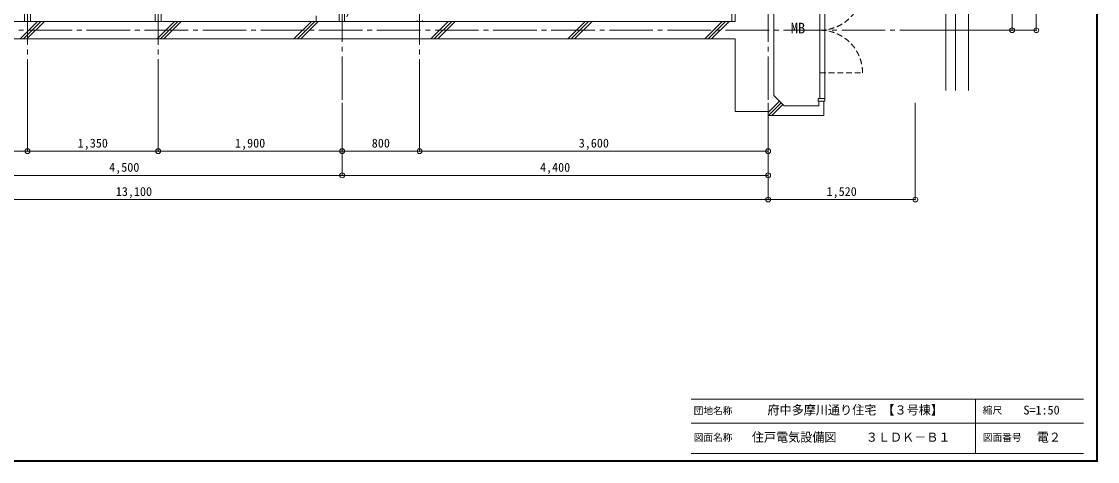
# Model space of a CAD drawing. Units: millimetres at full size, sheet at 1:50. Extents: x -9674 to 9699, y -6794 to 6791.
# Drawn here: x -1414 to 9699, y -6794 to -2247 of the extents above; entities that cross this region are included whole.
import ezdxf
from ezdxf.enums import TextEntityAlignment as Align

# ---------------------------------------------------------------- set-up
doc = ezdxf.new("R2010")
doc.units = ezdxf.units.MM
doc.header["$LTSCALE"] = 50
doc.header["$PDMODE"] = 32
doc.header["$PDSIZE"] = 50
for name, pattern in [('CHAIN1', [8, 5, -1, 1, -1]), ('CHAIN2', [12, 9, -1, 1, -1]), ('DASHED1', [1.8, 1.2, -0.6])]:
    doc.linetypes.add(name, pattern=pattern)
for name, color, linetype, lineweight in [('0-0_図面枠', 7, 'Continuous', 9), ('0-1_タイトル', 7, 'Continuous', 9), ('1-0_芯', 134, 'CHAIN2', 9), ('1-1_躯体', 134, 'Continuous', 9), ('1-2_間仕切', 134, 'Continuous', 9), ('1-3_建具', 134, 'Continuous', 9), ('1-6_ﾊﾞﾙｺﾆｰ・階段', 134, 'Continuous', 9), ('1-7_その他', 134, 'DASHED1', 9), ('1-8_ハッチ', 134, 'Continuous', 9), ('1-B_寸法', 134, 'Continuous', 9), ('1-C_梁', 134, 'DASHED1', 9)]:
    doc.layers.add(name, color=color, linetype=linetype, lineweight=lineweight)
doc.layers.add('1-A_文字', color=134, linetype='Continuous')
doc.styles.add('ＭＳ ゴシック', font='')
doc.styles.get('ＭＳ ゴシック').set_extended_font_data('MS Gothic')

msp = doc.modelspace()

# ---------------------------------------------------------------- linework, layer by layer
at = {"layer": '0-0_図面枠'}
for p, q in [((9688.35, -6783.35), (9688.35, 6780.85)), ((9690.11, -6785.11), (9690.11, 6782.61)), ((9691.87, -6786.88), (9691.87, 6784.38)), ((9693.64, 6786.14), (9693.64, -6788.64)), ((9695.4, -6790.4), (9695.4, 6787.9)), ((9697.16, -6792.16), (9697.16, 6789.66)), ((-9673.92, -6793.93), (9698.92, -6793.93)), ((-9672.16, -6792.16), (9697.16, -6792.16)), ((-9670.4, -6790.4), (9695.4, -6790.4)), ((9693.64, -6788.64), (-9668.64, -6788.64)), ((-9666.87, -6786.88), (9691.87, -6786.88)), ((-9665.11, -6785.11), (9690.11, -6785.11)), ((-9663.35, -6783.35), (9688.35, -6783.35))]:
    msp.add_line(p, q, dxfattribs=at)
msp.add_lwpolyline([(9698.92, -6793.93), (9698.92, 6791.43), (-9673.92, 6791.43)], dxfattribs=at)
at = {"layer": '0-1_タイトル'}
for p, q in [((5503.35, -6148.35), (9553.35, -6148.35)), ((8439.55, -6148.35), (8439.55, -6710.85)), ((5503.35, -6398.35), (9553.35, -6398.35)), ((5503.35, -6710.85), (9553.35, -6710.85))]:
    msp.add_line(p, q, dxfattribs=at)
at = {"layer": '1-0_芯'}
for p, q in [((1897.29, 4592.91), (1897.29, -3087.09)), ((6297.29, 4592.91), (6297.29, -3087.09)), ((-1352.71, -3087.09), (-1352.71, 132.91)), ((2697.29, -3087.09), (2697.29, 132.91)), ((-2.71, -3087.09), (-2.71, -897.09)), ((-8542.71, -2337.09), (8067.29, -2337.09))]:
    msp.add_line(p, q, dxfattribs=at)
at = {"layer": '1-1_躯体'}
for p, q in [((5957.29, -1497.09), (5957.29, -2247.09)), ((6357.29, -3013.02), (6357.29, -1661.15)), ((5957.29, -2247.09), (-6742.71, -2247.09)), ((5957.29, -2427.09), (-6742.71, -2427.09)), ((5957.29, -2427.09), (5957.29, -3177.09)), ((6357.29, -3013.02), (6463.35, -3119.09)), ((6822.29, -3069.09), (6822.29, -3119.09)), ((6822.29, -3069.09), (6872.29, -3069.09)), ((6872.29, -3069.09), (6872.29, -3219.09)), ((6297.29, -3219.09), (6872.29, -3219.09)), ((6463.35, -3119.09), (6822.29, -3119.09))]:
    msp.add_line(p, q, dxfattribs=at)
msp.add_lwpolyline([(5957.29, -3177.09), (6297.29, -3177.09), (6297.29, -3219.09)], dxfattribs=at)
at = {"layer": '1-2_間仕切'}
for p, q in [((-1382.71, -2247.09), (-1382.71, 102.91)), ((1923.29, -497.09), (1923.29, -2247.09)), ((27.29, -2247.09), (27.29, -927.09)), ((1867.29, -927.09), (1867.29, -2247.09)), ((-32.71, -2247.09), (-32.71, -1377.09)), ((-1322.71, -2247.09), (-1322.71, -1617.09)), ((2671.29, -2247.09), (2671.29, -2237.09)), ((2727.29, -2237.09), (2727.29, -2247.09))]:
    msp.add_line(p, q, dxfattribs=at)
at = {"layer": '1-3_建具'}
for p, q in [((6832.29, -1630.09), (6832.29, -3044.09)), ((6882.29, -3044.09), (6882.29, -1630.09)), ((6812.29, -3044.09), (6812.29, -3069.09)), ((6882.29, -3044.09), (6812.29, -3044.09))]:
    msp.add_line(p, q, dxfattribs=at)
at = {"layer": '1-3_建具', "linetype": 'DASHED1'}
msp.add_line((6832.29, -2777.09), (7272.29, -2777.09), dxfattribs=at)
at = {"layer": '1-3_建具'}
msp.add_lwpolyline([(6812.29, -3069.09), (6882.29, -3069.09), (6882.29, -3044.09)], dxfattribs=at)
at = {"layer": '1-3_建具', "linetype": 'DASHED1'}
for centre, start, end in [((6832.29, -1897.09), 270, 0), ((6832.29, -2777.09), 0, 90)]:
    msp.add_arc(centre, 440, start, end, dxfattribs=at)
at = {"layer": '1-6_ﾊﾞﾙｺﾆｰ・階段'}
for p, q in [((8232.29, -2959.72), (8232.29, -1214.02)), ((8367.29, -2959.72), (8367.29, -1172.09)), ((8132.29, -2959.72), (8132.29, -1245.08))]:
    msp.add_line(p, q, dxfattribs=at)
at = {"layer": '1-7_その他', "linetype": 'CHAIN1'}
msp.add_line((2671.29, -497.09), (1923.29, -2247.09), dxfattribs=at)
at = {"layer": '1-8_ハッチ'}
for p, q in [((5922.29, -1462.09), (5922.29, -2247.09)), ((-1428.67, -2427.09), (-1248.67, -2247.09)), ((-1393.32, -2427.09), (-1213.32, -2247.09)), ((-1357.96, -2427.09), (-1177.96, -2247.09)), ((-14.46, -2427.09), (165.54, -2247.09)), ((20.9, -2427.09), (200.9, -2247.09)), ((56.25, -2427.09), (236.25, -2247.09)), ((1399.76, -2427.09), (1579.76, -2247.09)), ((1435.11, -2427.09), (1615.11, -2247.09)), ((1470.47, -2427.09), (1650.47, -2247.09)), ((2813.97, -2427.09), (2993.97, -2247.09)), ((2849.33, -2427.09), (3029.33, -2247.09)), ((2884.68, -2427.09), (3064.68, -2247.09)), ((4228.18, -2427.09), (4408.18, -2247.09)), ((4263.54, -2427.09), (4443.54, -2247.09)), ((4298.89, -2427.09), (4478.89, -2247.09)), ((5642.4, -2427.09), (5822.4, -2247.09)), ((5677.75, -2427.09), (5857.75, -2247.09)), ((5713.11, -2427.09), (5893.11, -2247.09)), ((6297.29, -3186.41), (6413.98, -3069.72)), ((6299.97, -3219.09), (6431.66, -3087.39)), ((6335.32, -3219.09), (6449.34, -3105.07))]:
    msp.add_line(p, q, dxfattribs=at)
at = {"layer": '1-B_寸法'}
for p, q in [((9067.29, 3842.91), (9067.29, -2337.09)), ((8817.29, 132.91), (8817.29, -2337.09)), ((8067.29, -2337.09), (9067.29, -2337.09)), ((-1352.71, -3087.09), (-1352.71, -3587.09)), ((-2.71, -3087.09), (-2.71, -3587.09)), ((1897.29, -3087.09), (1897.29, -3837.09)), ((2697.29, -3087.09), (2697.29, -3587.09)), ((6297.29, -3087.09), (6297.29, -4087.09)), ((7817.29, -3087.09), (7817.29, -4087.09)), ((-2602.71, -3587.09), (-1352.71, -3587.09)), ((-1352.71, -3587.09), (-2.71, -3587.09)), ((-2.71, -3587.09), (1897.29, -3587.09)), ((1897.29, -3587.09), (2697.29, -3587.09)), ((2697.29, -3587.09), (6297.29, -3587.09)), ((-2602.71, -3837.09), (1897.29, -3837.09)), ((1897.29, -3837.09), (6297.29, -3837.09)), ((-6802.71, -4087.09), (6297.29, -4087.09)), ((6297.29, -4087.09), (7817.29, -4087.09))]:
    msp.add_line(p, q, dxfattribs=at)
for p in [(8817.29, -2337.09), (9067.29, -2337.09), (-1352.71, -3587.09), (-2.71, -3587.09), (1897.29, -3587.09), (2697.29, -3587.09), (6297.29, -3587.09), (1897.29, -3837.09), (6297.29, -3837.09), (6297.29, -4087.09), (7817.29, -4087.09)]:
    msp.add_point(p, dxfattribs=at)
at = {"layer": '1-C_梁'}
msp.add_line((1627.29, -927.09), (1627.29, -2247.09), dxfattribs=at)

# ---------------------------------------------------------------- texts
at = {"layer": '0-1_タイトル', "style": 'ＭＳ ゴシック'}
for s, height, p in [('団地名称', 73.31, (5528.35, -6328.57)), ('府中多摩川通り住宅 【３号棟】', 91.64, (6290.2, -6335.85)), ('縮尺', 73.31, (8514.55, -6323.35)), ('S=1:50', 91.64, (8933.95, -6335.85)), ('図面名称', 73.31, (5528.35, -6604.6)), ('住戸電気設備図', 91.64, (6128.35, -6617.1)), ('３ＬＤＫ－Ｂ１', 91.64, (7305.86, -6617.1)), ('図面番号', 73.31, (8514.55, -6604.6)), ('電２', 91.64, (9071.45, -6617.1))]:
    msp.add_text(s, height=height, dxfattribs=at).set_placement(p, align=Align.BOTTOM_LEFT)
at = {"layer": '1-A_文字', "style": 'ＭＳ ゴシック'}
msp.add_text('MB', height=110, dxfattribs=at).set_placement((6531.11, -2402.95), align=Align.BOTTOM_LEFT)
at = {"layer": '1-B_寸法', "style": 'ＭＳ ゴシック'}
for s, p in [('1,350', (-833.96, -3577.09)), ('1,900', (791.04, -3577.09)), ('800', (2203.54, -3577.09)), ('3,600', (4341.04, -3577.09)), ('4,500', (-508.96, -3827.09)), ('4,400', (3941.04, -3827.09)), ('13,100', (-440.21, -4077.09)), ('1,520', (6901.04, -4077.09))]:
    msp.add_text(s, height=91.64, dxfattribs=at).set_placement(p, align=Align.BOTTOM_LEFT)

doc.saveas('drawing.dxf')
